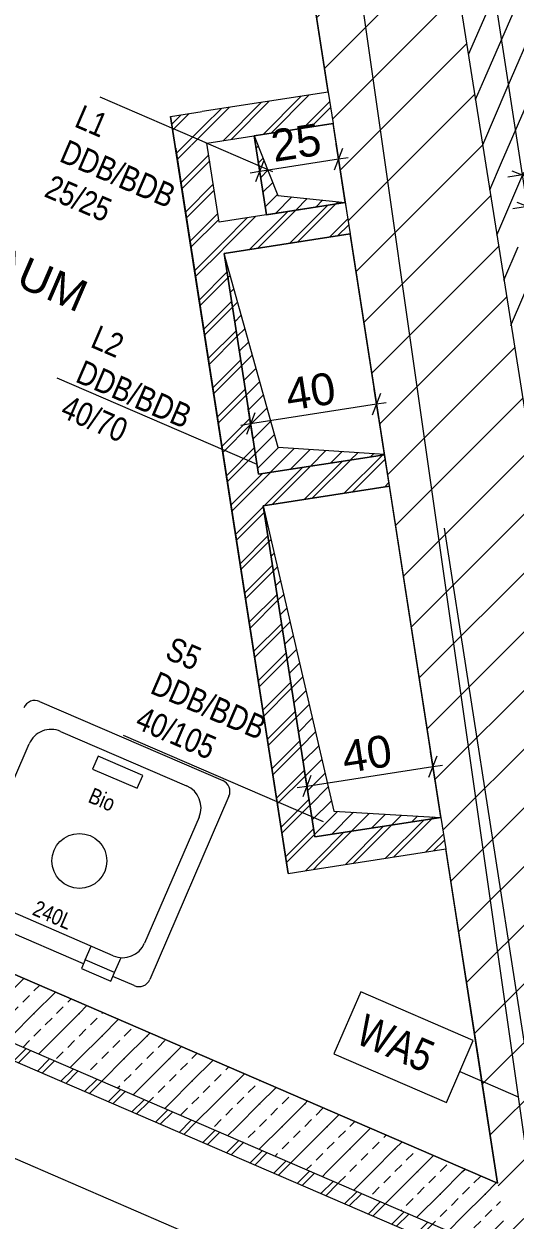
# Model space of a CAD drawing. Header units: millimetres. Extents: x 11801750 to 12566104, y 354831409 to 356234587.
# Drawn here: x 12554540 to 12556079, y 356214486 to 356218234 of the extents above; entities that cross this region are included whole.
import ezdxf
from ezdxf.enums import TextEntityAlignment as Align

# ---------------------------------------------------------------- set-up
doc = ezdxf.new("R2010")
doc.units = ezdxf.units.MM
doc.header["$MEASUREMENT"] = 0
doc.set_wipeout_variables(frame=1)
doc.linetypes.add('Dot & Dashed', pattern=[6702.78, 3527.78, -1763.89, 0, -1411.11])
doc.linetypes.add('Wipeout_Contour', pattern=[1000, 0, -1000])
for name, color, linetype in [('New_010 Aussenwände', 7, 'Continuous'), ('New_015 Innenwände', 7, 'Continuous'), ('New_035 Decken', 7, 'Continuous'), ('New_080 Raumdefinitionen', 7, 'Continuous'), ('New_110 Bemassungen Ausführung', 7, 'Continuous'), ('New_290 Raster _ Achsen', 7, 'Continuous')]:
    doc.layers.add(name, color=color, linetype=linetype)
for name, color, linetype, lineweight in [('New_010 Aussenwände_Pen_No__1', 7, 'Continuous', 13), ('New_010 Aussenwände_Pen_No__96', 8, 'Continuous', 13), ('New_015 Innenwände_Pen_No__1', 7, 'Continuous', 13), ('New_035 Decken_Pen_No__18', 255, 'Continuous', 13), ('New_065 Möbel Einrichtung_Pen_No__1', 7, 'Continuous', 13), ('New_110 Bemassungen Ausführung_Pen_No__1', 7, 'Continuous', 13), ('New_160 Beschriftungen Ausführung_Pen_No__1', 7, 'Continuous', 13), ('New_255 Plangrafiken_Pen_No__1', 7, 'Continuous', 13), ('New_255 Plangrafiken_Pen_No__21', 1, 'Continuous', 13), ('New_255 Plangrafiken_Pen_No__39', 8, 'Continuous', 13), ('New_290 Raster _ Achsen_Pen_No__108', 7, 'Continuous', 13), ('New_Archicad Zone Stamps_Pen_No__1', 7, 'Continuous', 13), ('New_HKLS1_Pen_No__21', 1, 'Continuous', 13), ('New_HKLS1_Pen_No__39', 8, 'Continuous', 13)]:
    doc.layers.add(name, color=color, linetype=linetype, lineweight=lineweight)
doc.layers.add('New_HKLS1_Pen_No__65', color=20, linetype='Continuous', lineweight=13, true_color=0xfa2d16)
doc.styles.add('GENERATED_STYLE_1', font='arial.ttf')
doc.styles.add('GENERATED_STYLE_2', font='arial.ttf', dxfattribs={"width": 0.8})
doc.dimstyles.new('GENERATED_STYLE__1', dxfattribs={"dimtxt": 125, "dimasz": 47.5, "dimexe": 0.18, "dimexo": 2, "dimgap": 0, "dimtad": 1, "dimlfac": 0.001, "dimzin": 0, "dimdsep": 46, "dimtxsty": 'GENERATED_STYLE_1', "dimblk": 'ARROWHEAD_2', "dimblk1": 'ARROWHEAD_2', "dimblk2": 'ARROWHEAD_2', "dimcen": 0.09, "dimclrd": 7, "dimclre": 7, "dimclrt": 7, "dimadec": 0, "dimazin": 0, "dimtfac": 1, "dimtdec": 4, "dimtmove": 0, "dimatfit": 3, "dimfxl": 1, "dimtolj": 1, "dimtzin": 0, "dimarcsym": 0})
doc.dimstyles.new('GENERATED_STYLE__2', dxfattribs={"dimtxt": 100, "dimasz": 47.5, "dimexe": 0.18, "dimexo": 2, "dimgap": 0, "dimtad": 1, "dimlfac": 0.001, "dimzin": 0, "dimdsep": 46, "dimtxsty": 'GENERATED_STYLE_1', "dimblk": 'ARROWHEAD_2', "dimblk1": 'ARROWHEAD_2', "dimblk2": 'ARROWHEAD_2', "dimcen": 0.09, "dimclrd": 7, "dimclre": 7, "dimclrt": 7, "dimadec": 0, "dimazin": 0, "dimtfac": 1, "dimtdec": 4, "dimtmove": 0, "dimatfit": 3, "dimfxl": 1, "dimtolj": 1, "dimtzin": 0, "dimarcsym": 0})
pattern_1 = [(45, (12240439.157, 356160438.356), (-26.5165043, 26.5165043), [])]
pattern_2 = [(45, (12240439.16, 356160438.356), (-53.033009, 53.033009), []), (45, (12240428.55, 356160448.96), (-53.033009, 53.033009), [])]

# ---------------------------------------------------------------- blocks, each defined once
blk = doc.blocks.new('MÜLLRAUM__13', base_point=(12554085.3, 356217836.7))
at = {"layer": 'New_Archicad Zone Stamps_Pen_No__1', "color": 7, "lineweight": 13, "insert": (12553934.4, 356217515.8), "char_height": 100, "attachment_point": 1, "rotation": 336.6365, "style": 'GENERATED_STYLE_1'}
blk.add_mtext('\\A1;{\\pql;\\pt0,50;\\fArial|b0|i0|c0|p0;\\W1.000000;12,92\\fArial|b0|i0|c0|p0;\\W1.000000;\\A1{\\H.66x;\\S^  ;}\\fArial|b0|i0|c0|p0;\\W1.000000; m\\fArial|b0|i0|c0|p0;\\W1.000000;\\A1{\\H.66x;\\S2^  ;}}', dxfattribs=at)
at = {"layer": 'New_Archicad Zone Stamps_Pen_No__1', "color": 7, "lineweight": 13, "style": 'GENERATED_STYLE_1'}
for tag, p in [('ROOM_NAME', (12554029.7, 356217731.5)), ('DUMMY_558', (12553944, 356217538.1)), ('DUMMY_559', (12553866.1, 356217357.8)), ('floor_f', (12553866.1, 356217334.9))]:
    blk.add_attdef(tag, text='', height=100, rotation=336.6365, dxfattribs=at).set_placement(p, align=Align.TOP_LEFT)
blk = doc.blocks.new('*X19', base_point=(12240439.2, 356160438.4))
at = {"layer": 'New_255 Plangrafiken_Pen_No__39', "color": 8, "linetype": 'Continuous', "lineweight": 13}
for p, q in [((12556001.9, 356218297.4), (12555932.7, 356218137.3)), ((12556001.9, 356218297.4), (12555932.7, 356218137.3)), ((12556071.9, 356218267.1), (12555983.9, 356218063.2)), ((12556071.9, 356218267.1), (12555983.9, 356218063.2)), ((12556142, 356218236.9), (12556053.9, 356218032.9)), ((12556142, 356218236.9), (12556053.9, 356218032.9)), ((12555983.9, 356218063.2), (12555954.7, 356217995.8)), ((12555983.9, 356218063.2), (12555954.7, 356217995.8)), ((12556053.9, 356218032.9), (12555976.7, 356217854.2)), ((12556053.9, 356218032.9), (12555976.7, 356217854.2)), ((12556124, 356218002.7), (12556035.9, 356217798.8)), ((12556124, 356218002.7), (12556035.9, 356217798.8)), ((12556035.9, 356217798.8), (12555998.7, 356217712.6)), ((12556035.9, 356217798.8), (12555998.7, 356217712.6)), ((12556105.9, 356217768.5), (12556020.6, 356217571.1)), ((12556105.9, 356217768.5), (12556020.6, 356217571.1)), ((12556087.9, 356217534.3), (12556042.6, 356217429.5)), ((12556087.9, 356217534.3), (12556042.6, 356217429.5)), ((12556158, 356217504.1), (12556069.9, 356217300.2)), ((12556158, 356217504.1), (12556069.9, 356217300.2)), ((12556069.9, 356217300.2), (12556064.6, 356217287.9)), ((12556069.9, 356217300.2), (12556064.6, 356217287.9))]:
    blk.add_line(p, q, dxfattribs=at)
blk = doc.blocks.new('Fill_1', base_point=(12240439.2, 356160438.4))
at = {"layer": 'New_255 Plangrafiken_Pen_No__39', "color": 8, "linetype": 'Continuous', "lineweight": 13}
blk.add_blockref('*X19', (12240439.2, 356160438.4), dxfattribs=at)
blk = doc.blocks.new('Slab_3', base_point=(12549420.3, 356209846))
at = {"layer": 'New_035 Decken_Pen_No__18', "color": 255, "linetype": 'Continuous', "lineweight": 13, "flags": 128}
blk.add_lwpolyline([(12549420.3, 356209846), (12551782.9, 356215363.3), (12551599.3, 356215442.6), (12553562.3, 356219986.7), (12551404.9, 356220918.5), (12552815.5, 356224184), (12554887.5, 356223288.9), (12557290.8, 356206455.6)], close=True, dxfattribs=at)
blk = doc.blocks.new('Wall_23', base_point=(12552172.9, 356216265.7))
at = {"layer": 'New_015 Innenwände', "linetype": 'Continuous', "lineweight": 0, "true_color": 0x000000}
h = blk.add_hatch(dxfattribs=at)
h.set_pattern_fill('BETON_BEWEHRT_SN46', color=18, style=0, pattern_type=2)
h.set_pattern_definition([(45, (12240439.16, 356160438.36), (-70.710678, 70.710678), [30, -20]), (45, (12240403.8, 356160473.71), (-70.710678, 70.710678), [100, 0])])
h.paths.add_polyline_path([(12552093.6, 356216082.1), (12556060.9, 356214368.2), (12556024.6, 356214601.8), (12552172.9, 356216265.7)])
at = {"layer": 'New_015 Innenwände_Pen_No__1', "color": 7, "linetype": 'Continuous', "lineweight": 13, "flags": 128}
for points in [[(12556024.6, 356214601.8), (12552172.9, 356216265.7)], [(12552093.6, 356216082.1), (12556060.9, 356214368.2)]]:
    blk.add_lwpolyline(points, dxfattribs=at)
blk = doc.blocks.new('Wall_32', base_point=(12552093.4, 356216082.1))
at = {"color": 254, "linetype": 'Wipeout_Contour', "lineweight": 0, "ltscale": 1425745407.122236}
blk.add_wipeout([(12552073.6, 356216036.2), (12556070, 356214309.9), (12556060.9, 356214368.2), (12552093.4, 356216082.1)], dxfattribs=at).dxf.layer = 'New_015 Innenwände'
at = {"layer": 'New_015 Innenwände', "linetype": 'Continuous', "lineweight": 0, "true_color": 0x000000}
h = blk.add_hatch(dxfattribs=at)
h.set_pattern_fill('INSULATION', color=18, style=0, pattern_type=2)
h.set_pattern_definition(pattern_2)
h.paths.add_polyline_path([(12552073.6, 356216036.2), (12556070, 356214309.9), (12556060.9, 356214368.2), (12552093.4, 356216082.1)])
at = {"layer": 'New_015 Innenwände_Pen_No__1', "color": 7, "linetype": 'Continuous', "lineweight": 13, "flags": 128}
for points in [[(12556060.9, 356214368.2), (12552093.4, 356216082.1)], [(12552073.6, 356216036.2), (12556070, 356214309.9)]]:
    blk.add_lwpolyline(points, dxfattribs=at)
blk = doc.blocks.new('Wall_35', base_point=(12557236, 356206806.1))
at = {"layer": 'New_010 Aussenwände_Pen_No__96', "linetype": 'Continuous', "lineweight": 13}
h = blk.add_hatch(dxfattribs=at)
h.set_pattern_fill('COMMON_BRICK', color=8, style=0, pattern_type=2)
h.set_pattern_definition([(45, (12240439.16, 356160438.36), (-91.92388, 91.92388), [])])
h.paths.add_polyline_path([(12555760.4, 356219233), (12555315.7, 356219163.9), (12555585.6, 356217427), (12555787.2, 356216129.8), (12555893.8, 356215443.6), (12555960.3, 356215015.8), (12556070, 356214309.9), (12556258.7, 356213095.6), (12556404.2, 356212121.8), (12556633.5, 356210656.6), (12556847.5, 356209288.7), (12556902.4, 356208938.2), (12557236, 356206806.1), (12557345.7, 356206105.1), (12557732.7, 356205938), (12557801.6, 356206097.5), (12556870.8, 356212290.3), (12556543.8, 356214389.8), (12556381.6, 356215380), (12556288.1, 356215946.2), (12556216.2, 356216381.2), (12556127, 356216921.3), (12555894.2, 356218385.7)])
at = {"layer": 'New_010 Aussenwände_Pen_No__1', "color": 7, "linetype": 'Continuous', "lineweight": 13, "flags": 128}
for points in [[(12555315.7, 356219163.9), (12555585.6, 356217427)], [(12556127, 356216921.3), (12555894.2, 356218385.7)], [(12555585.6, 356217427), (12555787.2, 356216129.8)], [(12555787.2, 356216129.8), (12555893.8, 356215443.6)], [(12555893.8, 356215443.6), (12555960.3, 356215015.8)], [(12555960.3, 356215015.8), (12556024.6, 356214601.8)]]:
    blk.add_lwpolyline(points, dxfattribs=at)
blk = doc.blocks.new('Wall_88', base_point=(12555113.5, 356217860.2))
at = {"color": 254, "linetype": 'Wipeout_Contour', "lineweight": 0, "ltscale": 1069317321.358687}
blk.add_wipeout([(12555098.1, 356217959), (12554999.3, 356217943.7), (12555113.5, 356217860.2)], dxfattribs=at).dxf.layer = 'New_010 Aussenwände'
at = {"layer": 'New_010 Aussenwände', "linetype": 'Continuous', "lineweight": 0, "true_color": 0x000000}
h = blk.add_hatch(dxfattribs=at)
h.set_pattern_fill('INSULATION', color=18, style=0, pattern_type=2)
h.set_pattern_definition(pattern_2)
h.paths.add_polyline_path([(12555098.1, 356217959), (12554999.3, 356217943.7), (12555113.5, 356217860.2)])
at = {"color": 254, "linetype": 'Wipeout_Contour', "lineweight": 0, "ltscale": 1069317203.657743}
blk.add_wipeout([(12555113.5, 356217860.2), (12554999.3, 356217943.7), (12555014.7, 356217844.8)], dxfattribs=at).dxf.layer = 'New_010 Aussenwände'
at = {"layer": 'New_010 Aussenwände', "linetype": 'Continuous', "lineweight": 0, "true_color": 0x000000}
h = blk.add_hatch(dxfattribs=at)
h.set_pattern_fill('INSULATION', color=18, style=0, pattern_type=2)
h.set_pattern_definition(pattern_2)
h.paths.add_polyline_path([(12555113.5, 356217860.2), (12554999.3, 356217943.7), (12555014.7, 356217844.8)])
at = {"layer": 'New_010 Aussenwände_Pen_No__1', "color": 7, "linetype": 'Continuous', "lineweight": 13, "flags": 128}
blk.add_lwpolyline([(12554999.3, 356217943.7), (12555098.1, 356217959)], dxfattribs=at)
at = {"color": 254, "linetype": 'Wipeout_Contour', "lineweight": 0, "ltscale": 1425751635.839013}
blk.add_wipeout([(12555014.7, 356217844.8), (12555367.9, 356215572.1), (12555466.7, 356215587.5), (12555113.5, 356217860.2)], dxfattribs=at).dxf.layer = 'New_010 Aussenwände'
at = {"layer": 'New_010 Aussenwände', "linetype": 'Continuous', "lineweight": 0, "true_color": 0x000000}
h = blk.add_hatch(dxfattribs=at)
h.set_pattern_fill('INSULATION', color=18, style=0, pattern_type=2)
h.set_pattern_definition(pattern_2)
h.paths.add_polyline_path([(12555014.7, 356217844.8), (12555367.9, 356215572.1), (12555466.7, 356215587.5), (12555113.5, 356217860.2)])
at = {"layer": 'New_010 Aussenwände_Pen_No__1', "color": 7, "linetype": 'Continuous', "lineweight": 13, "flags": 128}
for points in [[(12554999.3, 356217943.7), (12555367.9, 356215572.1)], [(12555151.9, 356217613.2), (12555113.5, 356217860.2)], [(12555274.7, 356216822.7), (12555167.2, 356217514.4)], [(12555451.3, 356215686.3), (12555290.1, 356216723.8)], [(12555367.9, 356215572.1), (12555466.7, 356215587.5)]]:
    blk.add_lwpolyline(points, dxfattribs=at)
blk = doc.blocks.new('Wall_89', base_point=(12555274.7, 356216822.7))
at = {"color": 254, "linetype": 'Wipeout_Contour', "lineweight": 0, "ltscale": 1425752020.517266}
blk.add_wipeout([(12555290.1, 356216723.8), (12555685.3, 356216785.3), (12555670, 356216884.1), (12555274.7, 356216822.7)], dxfattribs=at).dxf.layer = 'New_010 Aussenwände'
at = {"layer": 'New_010 Aussenwände', "linetype": 'Continuous', "lineweight": 0, "true_color": 0x000000}
h = blk.add_hatch(dxfattribs=at)
h.set_pattern_fill('INSULATION', color=18, style=0, pattern_type=2)
h.set_pattern_definition(pattern_2)
h.paths.add_polyline_path([(12555290.1, 356216723.8), (12555685.3, 356216785.3), (12555670, 356216884.1), (12555274.7, 356216822.7)])
at = {"layer": 'New_010 Aussenwände_Pen_No__1', "color": 7, "linetype": 'Continuous', "lineweight": 13, "flags": 128}
for points in [[(12555670, 356216884.1), (12555274.7, 356216822.7)], [(12555685.3, 356216785.3), (12555670, 356216884.1)], [(12555290.1, 356216723.8), (12555685.3, 356216785.3)]]:
    blk.add_lwpolyline(points, dxfattribs=at)
blk = doc.blocks.new('Wall_95', base_point=(12555846.6, 356215747.7))
at = {"color": 254, "linetype": 'Wipeout_Contour', "lineweight": 0, "ltscale": 1425747502.768999}
blk.add_wipeout([(12555846.6, 356215747.7), (12555451.3, 356215686.3), (12555466.7, 356215587.5), (12555861.9, 356215648.9)], dxfattribs=at).dxf.layer = 'New_010 Aussenwände'
at = {"layer": 'New_010 Aussenwände', "linetype": 'Continuous', "lineweight": 0, "true_color": 0x000000}
h = blk.add_hatch(dxfattribs=at)
h.set_pattern_fill('INSULATION', color=18, style=0, pattern_type=2)
h.set_pattern_definition(pattern_2)
h.paths.add_polyline_path([(12555846.6, 356215747.7), (12555451.3, 356215686.3), (12555466.7, 356215587.5), (12555861.9, 356215648.9)])
at = {"layer": 'New_010 Aussenwände_Pen_No__1', "color": 7, "linetype": 'Continuous', "lineweight": 13, "flags": 128}
for points in [[(12555846.6, 356215747.7), (12555451.3, 356215686.3)], [(12555846.6, 356215747.7), (12555861.9, 356215648.9)], [(12555466.7, 356215587.5), (12555861.9, 356215648.9)]]:
    blk.add_lwpolyline(points, dxfattribs=at)
blk = doc.blocks.new('Wall_96', base_point=(12555562.5, 356217575.8))
at = {"color": 254, "linetype": 'Wipeout_Contour', "lineweight": 0, "ltscale": 1425755163.298268}
blk.add_wipeout([(12555547.1, 356217674.6), (12555151.9, 356217613.2), (12555167.2, 356217514.4), (12555562.5, 356217575.8)], dxfattribs=at).dxf.layer = 'New_010 Aussenwände'
at = {"layer": 'New_010 Aussenwände', "linetype": 'Continuous', "lineweight": 0, "true_color": 0x000000}
h = blk.add_hatch(dxfattribs=at)
h.set_pattern_fill('INSULATION', color=18, style=0, pattern_type=2)
h.set_pattern_definition(pattern_2)
h.paths.add_polyline_path([(12555547.1, 356217674.6), (12555151.9, 356217613.2), (12555167.2, 356217514.4), (12555562.5, 356217575.8)])
at = {"layer": 'New_010 Aussenwände_Pen_No__1', "color": 7, "linetype": 'Continuous', "lineweight": 13, "flags": 128}
for points in [[(12555547.1, 356217674.6), (12555151.9, 356217613.2)], [(12555547.1, 356217674.6), (12555562.5, 356217575.8)], [(12555167.2, 356217514.4), (12555562.5, 356217575.8)]]:
    blk.add_lwpolyline(points, dxfattribs=at)
blk = doc.blocks.new('Wall_98', base_point=(12555508.8, 356217921.6))
at = {"color": 254, "linetype": 'Wipeout_Contour', "lineweight": 0, "ltscale": 1425756538.271444}
blk.add_wipeout([(12555113.5, 356217860.2), (12555508.8, 356217921.6), (12555493.4, 356218020.4), (12555098.1, 356217959)], dxfattribs=at).dxf.layer = 'New_010 Aussenwände'
at = {"layer": 'New_010 Aussenwände', "linetype": 'Continuous', "lineweight": 0, "true_color": 0x000000}
h = blk.add_hatch(dxfattribs=at)
h.set_pattern_fill('INSULATION', color=18, style=0, pattern_type=2)
h.set_pattern_definition(pattern_2)
h.paths.add_polyline_path([(12555113.5, 356217860.2), (12555508.8, 356217921.6), (12555493.4, 356218020.4), (12555098.1, 356217959)])
at = {"layer": 'New_010 Aussenwände_Pen_No__1', "color": 7, "linetype": 'Continuous', "lineweight": 13, "flags": 128}
for points in [[(12555493.4, 356218020.4), (12555098.1, 356217959)], [(12555493.4, 356218020.4), (12555508.8, 356217921.6)], [(12555113.5, 356217860.2), (12555508.8, 356217921.6)]]:
    blk.add_lwpolyline(points, dxfattribs=at)
blk = doc.blocks.new('Standard grid marker[51]', base_point=(12557581.8, 356205556.1))
at = {"layer": 'New_290 Raster _ Achsen_Pen_No__108', "color": 7, "linetype": 'Dot & Dashed', "lineweight": 13}
blk.add_line((12557428.3, 356206544.2), (12554130.1, 356227771.8), dxfattribs=at)
at = {"layer": 'New_290 Raster _ Achsen_Pen_No__108', "color": 7, "lineweight": 13, "style": 'GENERATED_STYLE_1'}
for tag, p in [('AC_MarkerText_1_1', (12553993, 356228998.9)), ('AC_MarkerText_1_0', (12557652, 356205449.2))]:
    blk.add_attdef(tag, text='', height=150, rotation=336.6365, dxfattribs=at).set_placement(p, align=Align.TOP_CENTER)
blk = doc.blocks.new('*D315', base_point=(12240439.2, 356160438.4))
at = {"layer": 'New_110 Bemassungen Ausführung_Pen_No__1', "color": 7, "linetype": 'Continuous', "lineweight": 13, "transparency": 16777216}
for p, q in [((12557524.1, 356223781.7), (12558177.8, 356219612)), ((12558131.5, 356219604.7), (12558224.1, 356219619.3)), ((12558211.5, 356219599), (12558144.1, 356219625)), ((12558177.8, 356219612), (12560236.6, 356206479.2)), ((12560190.3, 356206472), (12560282.9, 356206486.5)), ((12560202.9, 356206492.2), (12560270.2, 356206466.2)), ((12560236.6, 356206479.2), (12560241.3, 356206449))]:
    blk.add_line(p, q, dxfattribs=at)
at = {"layer": 'New_110 Bemassungen Ausführung_Pen_No__1', "color": 7, "lineweight": 13, "transparency": 16777216, "insert": (12559164.2, 356213287.8), "char_height": 125, "attachment_point": 7, "rotation": 278.9095, "style": 'GENERATED_STYLE_1'}
blk.add_mtext('\\A1;{\\pql;\\fArial|b0|i0|c0|p0;\\W1.000000;13,29\\fArial|b0|i0|c0|p0;\\W1.000000;\\A1{\\H.66x;\\S5^  ;}}', dxfattribs=at)
blk = doc.blocks.new('ARROWHEAD_2')
at = {"color": 0, "linetype": 'Continuous', "lineweight": 0}
for p, q in [((0, 0), (-1, 0)), ((-0.378, -0.655), (0.378, 0.655))]:
    blk.add_line(p, q, dxfattribs=at)
blk = doc.blocks.new('*D328', base_point=(12240439.2, 356160438.4))
at = {"layer": 'New_110 Bemassungen Ausführung_Pen_No__1', "color": 7, "linetype": 'Continuous', "lineweight": 13, "transparency": 16777216}
for p, q in [((12555100.9, 356221323.1), (12555187, 356221285.9)), ((12555165.5, 356221275.5), (12555122.4, 356221333.5)), ((12555156.1, 356221332.6), (12555144, 356221304.5)), ((12555144, 356221304.5), (12555084.5, 356221166.8)), ((12555084.5, 356221166.8), (12552842.3, 356215976.5)), ((12555041.4, 356221185.4), (12555127.5, 356221148.2)), ((12555106, 356221137.8), (12555062.9, 356221195.8))]:
    blk.add_line(p, q, dxfattribs=at)
at = {"layer": 'New_110 Bemassungen Ausführung_Pen_No__1', "color": 7, "lineweight": 13, "transparency": 16777216, "insert": (12555128.2, 356221331), "char_height": 125, "attachment_point": 7, "rotation": 66.6365, "style": 'GENERATED_STYLE_1'}
blk.add_mtext('\\A1;{\\pql;\\fArial|b0|i0|c0|p0;\\W1.000000;15}', dxfattribs=at)
blk = doc.blocks.new('*D329', base_point=(12240439.2, 356160438.4))
at = {"layer": 'New_110 Bemassungen Ausführung_Pen_No__1', "color": 7, "linetype": 'Continuous', "lineweight": 13, "transparency": 16777216}
for p, q in [((12555144, 356221304.5), (12555084.5, 356221166.8)), ((12555084.5, 356221166.8), (12552842.3, 356215976.5)), ((12555041.4, 356221185.4), (12555127.5, 356221148.2)), ((12555106, 356221137.8), (12555062.9, 356221195.8)), ((12552799.3, 356215995.1), (12552885.4, 356215957.9)), ((12552863.9, 356215947.5), (12552820.8, 356216005.4)), ((12552842.3, 356215976.5), (12552763, 356215792.9))]:
    blk.add_line(p, q, dxfattribs=at)
at = {"layer": 'New_110 Bemassungen Ausführung_Pen_No__1', "color": 7, "lineweight": 13, "transparency": 16777216, "char_height": 125, "attachment_point": 7, "rotation": 66.6365, "style": 'GENERATED_STYLE_1'}
for s, insert in [('\\A1;{\\pql;\\fArial|b0|i0|c0|p0;\\W1.000000;5,65\\fArial|b0|i0|c0|p0;\\W1.000000;\\A1{\\H.66x;\\S5^  ;}}', (12553889.3, 356218387.6)), ('\\A1;{\\pql;\\fArial|b0|i0|c0|p0;\\W1.000000;20}', (12552826.5, 356216003))]:
    blk.add_mtext(s, dxfattribs=dict(at, insert=insert))
blk = doc.blocks.new('*D348', base_point=(12240439.2, 356160438.4))
at = {"layer": 'New_110 Bemassungen Ausführung_Pen_No__1', "color": 7, "linetype": 'Continuous', "lineweight": 13, "transparency": 16777216}
for p, q in [((12551808.1, 356215880.5), (12551750.2, 356215837.4)), ((12551779.1, 356215859), (12551962.7, 356215779.6)), ((12551944.1, 356215736.6), (12551981.3, 356215822.7)), ((12551991.7, 356215801.2), (12551933.8, 356215758.1)), ((12551962.7, 356215779.6), (12555959.1, 356214053.3))]:
    blk.add_line(p, q, dxfattribs=at)
blk = doc.blocks.new('*D349', base_point=(12240439.2, 356160438.4))
at = {"layer": 'New_110 Bemassungen Ausführung_Pen_No__1', "color": 7, "linetype": 'Continuous', "lineweight": 13, "transparency": 16777216}
for p, q in [((12551991.7, 356215801.2), (12551933.8, 356215758.1)), ((12551962.7, 356215779.6), (12555959.1, 356214053.3)), ((12555940.6, 356214010.2), (12555977.7, 356214096.3)), ((12555930.2, 356214031.7), (12555988.1, 356214074.8)), ((12555959.1, 356214053.3), (12555987.2, 356214041.1))]:
    blk.add_line(p, q, dxfattribs=at)
at = {"layer": 'New_110 Bemassungen Ausführung_Pen_No__1', "color": 7, "lineweight": 13, "transparency": 16777216, "char_height": 125, "attachment_point": 7, "rotation": 336.6365, "style": 'GENERATED_STYLE_1'}
for s, insert in [('\\A1;{\\pql;\\fArial|b0|i0|c0|p0;\\W1.000000;20}', (12551989.2, 356215795.4)), ('\\A1;{\\pql;\\fArial|b0|i0|c0|p0;\\W1.000000;4,35\\fArial|b0|i0|c0|p0;\\W1.000000;\\A1{\\H.66x;\\S5^  ;}}', (12553776.9, 356214990.5))]:
    blk.add_mtext(s, dxfattribs=dict(at, insert=insert))
blk = doc.blocks.new('*D445', base_point=(12240439.2, 356160438.4))
at = {"layer": 'New_110 Bemassungen Ausführung_Pen_No__1', "color": 7, "linetype": 'Continuous', "lineweight": 13, "transparency": 16777216}
for p, q in [((12556368.5, 356215847.1), (12556435.8, 356215821)), ((12556448.5, 356215841.2), (12556355.9, 356215826.9)), ((12556580.3, 356214688.1), (12556402.2, 356215834.1)), ((12556626.6, 356214695.3), (12556533.9, 356214680.9)), ((12556546.6, 356214701.1), (12556613.9, 356214675.1)), ((12556585, 356214657.9), (12556580.3, 356214688.1))]:
    blk.add_line(p, q, dxfattribs=at)
at = {"layer": 'New_110 Bemassungen Ausführung_Pen_No__1', "color": 7, "lineweight": 13, "transparency": 16777216, "insert": (12556490.5, 356215396), "char_height": 100, "attachment_point": 7, "rotation": 278.8326, "style": 'GENERATED_STYLE_1'}
blk.add_mtext('\\A1;{\\pql;\\fArial|b0|i0|c0|p0;\\W1.000000;1,16}', dxfattribs=at)
blk = doc.blocks.new('*D446', base_point=(12240439.2, 356160438.4))
at = {"layer": 'New_110 Bemassungen Ausführung_Pen_No__1', "color": 7, "linetype": 'Continuous', "lineweight": 13, "transparency": 16777216}
for p, q in [((12556241, 356216871.6), (12556225.6, 356216970.4)), ((12556287.3, 356216878.8), (12556194.6, 356216864.4)), ((12556207.3, 356216884.6), (12556274.6, 356216858.6)), ((12556402.2, 356215834.1), (12556241, 356216871.6)), ((12556368.5, 356215847.1), (12556435.8, 356215821)), ((12556448.5, 356215841.2), (12556355.9, 356215826.9)), ((12556580.3, 356214688.1), (12556402.2, 356215834.1))]:
    blk.add_line(p, q, dxfattribs=at)
at = {"layer": 'New_110 Bemassungen Ausführung_Pen_No__1', "color": 7, "lineweight": 13, "transparency": 16777216, "char_height": 100, "attachment_point": 7, "rotation": 278.8326, "style": 'GENERATED_STYLE_1'}
for s, insert in [('\\A1;{\\pql;\\fArial|b0|i0|c0|p0;\\W1.000000;10}', (12556263.5, 356216856.8)), ('\\A1;{\\pql;\\fArial|b0|i0|c0|p0;\\W1.000000;1,05}', (12556320.8, 356216487.8))]:
    blk.add_mtext(s, dxfattribs=dict(at, insert=insert))
blk = doc.blocks.new('*D447', base_point=(12240439.2, 356160438.4))
at = {"layer": 'New_110 Bemassungen Ausführung_Pen_No__1', "color": 7, "linetype": 'Continuous', "lineweight": 13, "transparency": 16777216}
for p, q in [((12556192, 356216983.4), (12556259.3, 356216957.4)), ((12556241, 356216871.6), (12556225.6, 356216970.4)), ((12556287.3, 356216878.8), (12556194.6, 356216864.4)), ((12556207.3, 356216884.6), (12556274.6, 356216858.6))]:
    blk.add_line(p, q, dxfattribs=at)
blk = doc.blocks.new('*D448', base_point=(12240439.2, 356160438.4))
at = {"layer": 'New_110 Bemassungen Ausführung_Pen_No__1', "color": 7, "linetype": 'Continuous', "lineweight": 13, "transparency": 16777216}
for p, q in [((12556118.1, 356217662.1), (12556102.8, 356217760.9)), ((12556164.4, 356217669.3), (12556071.8, 356217654.9)), ((12556084.5, 356217675.1), (12556151.8, 356217649.1)), ((12556225.6, 356216970.4), (12556118.1, 356217662.1)), ((12556271.9, 356216977.6), (12556179.3, 356216963.2)), ((12556192, 356216983.4), (12556259.3, 356216957.4)), ((12556241, 356216871.6), (12556225.6, 356216970.4))]:
    blk.add_line(p, q, dxfattribs=at)
at = {"layer": 'New_110 Bemassungen Ausführung_Pen_No__1', "color": 7, "lineweight": 13, "transparency": 16777216, "char_height": 100, "attachment_point": 7, "rotation": 278.8326, "style": 'GENERATED_STYLE_1'}
for s, insert in [('\\A1;{\\pql;\\fArial|b0|i0|c0|p0;\\W1.000000;10}', (12556140.7, 356217647.3)), ('\\A1;{\\pql;\\fArial|b0|i0|c0|p0;\\W1.000000;70}', (12556179.9, 356217394.7))]:
    blk.add_mtext(s, dxfattribs=dict(at, insert=insert))
blk = doc.blocks.new('*D449', base_point=(12240439.2, 356160438.4))
at = {"layer": 'New_110 Bemassungen Ausführung_Pen_No__1', "color": 7, "linetype": 'Continuous', "lineweight": 13, "transparency": 16777216}
for p, q in [((12556149.1, 356217768.1), (12556056.5, 356217753.7)), ((12556069.1, 356217774), (12556136.4, 356217747.9)), ((12556118.1, 356217662.1), (12556102.8, 356217760.9)), ((12556164.4, 356217669.3), (12556071.8, 356217654.9)), ((12556084.5, 356217675.1), (12556151.8, 356217649.1))]:
    blk.add_line(p, q, dxfattribs=at)
blk = doc.blocks.new('*D450', base_point=(12240439.2, 356160438.4))
at = {"layer": 'New_110 Bemassungen Ausführung_Pen_No__1', "color": 7, "linetype": 'Continuous', "lineweight": 13, "transparency": 16777216}
for p, q in [((12555317.9, 356223117), (12555225.3, 356223102.6)), ((12555305.3, 356223096.8), (12555238, 356223122.8)), ((12555271.6, 356223109.8), (12555266.9, 356223140)), ((12556102.8, 356217760.9), (12555271.6, 356223109.8)), ((12556149.1, 356217768.1), (12556056.5, 356217753.7)), ((12556069.1, 356217774), (12556136.4, 356217747.9)), ((12556118.1, 356217662.1), (12556102.8, 356217760.9))]:
    blk.add_line(p, q, dxfattribs=at)
at = {"layer": 'New_110 Bemassungen Ausführung_Pen_No__1', "color": 7, "lineweight": 13, "transparency": 16777216, "insert": (12555658.9, 356220591.5), "char_height": 100, "attachment_point": 7, "rotation": 278.8326, "style": 'GENERATED_STYLE_1'}
blk.add_mtext('\\A1;{\\pql;\\fArial|b0|i0|c0|p0;\\W1.000000;5,41\\fArial|b0|i0|c0|p0;\\W1.000000;\\A1{\\H.66x;\\S5^  ;}}', dxfattribs=at)
blk = doc.blocks.new('*D453', base_point=(12240439.2, 356160438.4))
at = {"layer": 'New_110 Bemassungen Ausführung_Pen_No__1', "color": 7, "linetype": 'Continuous', "lineweight": 13, "transparency": 16777216}
for p, q in [((12555808.8, 356215873.5), (12555834.8, 356215940.8)), ((12555829, 356215860.8), (12555814.6, 356215953.4)), ((12555433.7, 356215799.4), (12555419.3, 356215892)), ((12555426.5, 356215845.7), (12555821.8, 356215907.1)), ((12555821.8, 356215907.1), (12555852, 356215911.8)), ((12555396.3, 356215841), (12555426.5, 356215845.7)), ((12555439.6, 356215879.4), (12555413.5, 356215812.1))]:
    blk.add_line(p, q, dxfattribs=at)
at = {"layer": 'New_110 Bemassungen Ausführung_Pen_No__1', "color": 7, "lineweight": 13, "transparency": 16777216, "insert": (12555545.7, 356215884.5), "char_height": 100, "attachment_point": 7, "rotation": 8.8326, "style": 'GENERATED_STYLE_1'}
blk.add_mtext('\\A1;{\\pql;\\fArial|b0|i0|c0|p0;\\W1.000000;40}', dxfattribs=at)
blk = doc.blocks.new('*D454', base_point=(12240439.2, 356160438.4))
at = {"layer": 'New_110 Bemassungen Ausführung_Pen_No__1', "color": 7, "linetype": 'Continuous', "lineweight": 13, "transparency": 16777216}
for p, q in [((12555652.5, 356216996.7), (12555638.1, 356217089.3)), ((12555632.2, 356217009.3), (12555658.3, 356217076.6)), ((12555645.3, 356217043), (12555675.5, 356217047.7)), ((12555263.1, 356217015.2), (12555237, 356216947.9)), ((12555257.2, 356216935.2), (12555242.8, 356217027.9)), ((12555250, 356216981.6), (12555645.3, 356217043)), ((12555219.8, 356216976.9), (12555250, 356216981.6))]:
    blk.add_line(p, q, dxfattribs=at)
at = {"layer": 'New_110 Bemassungen Ausführung_Pen_No__1', "color": 7, "lineweight": 13, "transparency": 16777216, "insert": (12555369.2, 356217020.3), "char_height": 100, "attachment_point": 7, "rotation": 8.8327, "style": 'GENERATED_STYLE_1'}
blk.add_mtext('\\A1;{\\pql;\\fArial|b0|i0|c0|p0;\\W1.000000;40}', dxfattribs=at)
blk = doc.blocks.new('*D455', base_point=(12240439.2, 356160438.4))
at = {"layer": 'New_110 Bemassungen Ausführung_Pen_No__1', "color": 7, "linetype": 'Continuous', "lineweight": 13, "transparency": 16777216}
for p, q in [((12555512.9, 356217777.2), (12555539, 356217844.5)), ((12555533.2, 356217764.5), (12555518.8, 356217857.2)), ((12555292, 356217806.1), (12555265.9, 356217738.8)), ((12555286.1, 356217726.1), (12555271.7, 356217818.8)), ((12555278.9, 356217772.5), (12555526, 356217810.8)), ((12555526, 356217810.8), (12555556.2, 356217815.5)), ((12555248.7, 356217767.8), (12555278.9, 356217772.5))]:
    blk.add_line(p, q, dxfattribs=at)
at = {"layer": 'New_110 Bemassungen Ausführung_Pen_No__1', "color": 7, "lineweight": 13, "transparency": 16777216, "insert": (12555324, 356217799.7), "char_height": 100, "attachment_point": 7, "rotation": 8.8327, "style": 'GENERATED_STYLE_1'}
blk.add_mtext('\\A1;{\\pql;\\fArial|b0|i0|c0|p0;\\W1.000000;25}', dxfattribs=at)

msp = doc.modelspace()

# ---------------------------------------------------------------- hatches: boundary and pattern name
at = {"layer": 'New_255 Plangrafiken_Pen_No__39', "linetype": 'Continuous', "lineweight": 13}
h = msp.add_hatch(dxfattribs=at)
h.set_pattern_fill('FEUERFESTER_STEIN', color=8, style=0, pattern_type=2)
h.set_pattern_definition(pattern_1)
h.paths.add_polyline_path([(12555290.084, 356216723.842), (12555511.021, 356215767.269), (12555846.553, 356215747.711), (12555451.268, 356215686.287)])
at = {"layer": 'New_HKLS1_Pen_No__39', "linetype": 'Continuous', "lineweight": 13}
h = msp.add_hatch(dxfattribs=at)
h.set_pattern_fill('FEUERFESTER_STEIN', color=8, style=0, pattern_type=2)
h.set_pattern_definition(pattern_1)
h.paths.add_polyline_path([(12555261.725, 356217883.237), (12555335.89, 356217696.263), (12555547.147, 356217674.589), (12555300.112, 356217636.201)])
h = msp.add_hatch(dxfattribs=at)
h.set_pattern_fill('FEUERFESTER_STEIN', color=8, style=0, pattern_type=2)
h.set_pattern_definition(pattern_1)
h.paths.add_polyline_path([(12555669.909, 356216884.569), (12555336.893, 356216906.852), (12555167.322, 356217513.864), (12555274.807, 356216822.163)])

# ---------------------------------------------------------------- linework, layer by layer
at = {"layer": 'New_065 Möbel Einrichtung_Pen_No__1', "color": 7, "linetype": 'Continuous', "lineweight": 13}
for p, q in [((12554589.116, 356216110.966), (12555162.87, 356215863.114)), ((12554654.827, 356216017.221), (12555049.57, 356215846.698)), ((12554385.712, 356215583.369), (12554556.235, 356215978.112)), ((12555182.424, 356215813.817), (12554934.572, 356215240.063)), ((12555088.679, 356215748.105), (12554918.156, 356215353.362)), ((12554819.563, 356215314.254), (12554424.82, 356215484.777)), ((12554726.392, 356215289.143), (12554470.404, 356215399.726)), ((12554731.724, 356215301.486), (12554750.186, 356215344.224)), ((12554824.227, 356215261.526), (12554844.417, 356215308.264)), ((12554885.275, 356215220.509), (12554818.895, 356215249.184))]:
    msp.add_line(p, q, dxfattribs=at)
for points in [[(12554912.233, 356215878.763), (12554772.314, 356215939.205), (12554755.053, 356215899.248), (12554894.972, 356215838.805)], [(12554824.227, 356215261.526), (12554731.724, 356215301.486), (12554719.977, 356215274.292), (12554812.48, 356215234.332)]]:
    msp.add_lwpolyline(points, close=True, dxfattribs=at)
msp.add_circle((12554713.688, 356215611.321), 86.048, dxfattribs=at)
for centre, radius, start, end in [((12554574.244, 356216076.541), 37.5, 66.636458, 156.636458), ((12554625.085, 356215948.37), 75, 66.636458, 156.636458), ((12555019.828, 356215777.848), 75, 336.636458, 66.636458), ((12555147.999, 356215828.688), 37.5, 336.636458, 66.636458), ((12554849.306, 356215383.105), 75, 246.636458, 336.636458), ((12554900.146, 356215254.934), 37.5, 246.636458, 336.636458)]:
    msp.add_arc(centre, radius, start, end, dxfattribs=at)
at = {"layer": 'New_080 Raumdefinitionen', "color": 21, "linetype": 'Continuous', "lineweight": 0, "true_color": 0xffa8a8, "flags": 128}
for points in [[(12552172.901, 356216265.655), (12556024.621, 356214601.776), (12555861.906, 356215648.897), (12555367.852, 356215572.125), (12554999.334, 356217943.663), (12555493.405, 356218020.438), (12555315.697, 356219163.937), (12555339.491, 356219219.017), (12554829.117, 356219439.49), (12555306.847, 356220545.388), (12555220.862, 356221107.881), (12554139.448, 356221575.033), (12553470.467, 356220026.405), (12553745.869, 356219907.436)], [(12551328.754, 356214314.327), (12556404.215, 356212121.812), (12556069.983, 356214309.851), (12552073.574, 356216036.234)]]:
    msp.add_lwpolyline(points, close=True, dxfattribs=at)
at = {"layer": 'New_255 Plangrafiken_Pen_No__21', "color": 1, "linetype": 'Continuous', "lineweight": 13, "flags": 128}
msp.add_lwpolyline([(12555290.084, 356216723.842), (12555511.021, 356215767.269), (12555846.553, 356215747.711), (12555451.268, 356215686.287)], close=True, dxfattribs=at)
at = {"layer": 'New_HKLS1_Pen_No__21', "color": 1, "linetype": 'Continuous', "lineweight": 13, "flags": 128}
for points in [[(12555261.725, 356217883.237), (12555335.89, 356217696.263), (12555547.147, 356217674.589), (12555300.112, 356217636.201)], [(12555669.909, 356216884.569), (12555336.893, 356216906.852), (12555167.322, 356217513.864), (12555274.807, 356216822.163)]]:
    msp.add_lwpolyline(points, close=True, dxfattribs=at)

# ---------------------------------------------------------------- block references
at = {"layer": 'New_015 Innenwände', "color": 7, "lineweight": 13}
msp.add_blockref('Wall_23', (12552172.901, 356216265.655), dxfattribs=at)
at = {"layer": 'New_035 Decken', "color": 255, "linetype": 'Continuous', "lineweight": 13}
msp.add_blockref('Slab_3', (12549420.298, 356209846), dxfattribs=at)
at = {"layer": 'New_080 Raumdefinitionen', "color": 7, "linetype": 'Continuous', "lineweight": 13}
msp.add_blockref('MÜLLRAUM__13', (12554085.259, 356217836.685), dxfattribs=at).add_auto_attribs({'ROOM_NAME': 'MÜLLRAUM', 'floor_f': 'Fliesen'})
at = {"layer": 'New_255 Plangrafiken_Pen_No__39', "color": 8, "linetype": 'Continuous', "lineweight": 13}
msp.add_blockref('Fill_1', (12240439.157, 356160438.356), dxfattribs=at)

# ---------------------------------------------------------------- next in the draw order: block references
at = {"layer": 'New_015 Innenwände', "color": 7, "lineweight": 13}
msp.add_blockref('Wall_32', (12552093.402, 356216082.134), dxfattribs=at)

# ---------------------------------------------------------------- next in the draw order: linework, layer by layer
at = {"layer": 'New_160 Beschriftungen Ausführung_Pen_No__1', "color": 7, "linetype": 'Continuous', "lineweight": 13}
msp.add_lwpolyline([(12555511.4, 356215006.572), (12555864.334, 356214854.11), (12555948.269, 356215048.412), (12555595.335, 356215200.873)], close=True, dxfattribs=at)
msp.add_lwpolyline([(12555906.302, 356214951.261), (12556089.153, 356214872.272)], dxfattribs=at)

# ---------------------------------------------------------------- next in the draw order: block references
at = {"layer": 'New_010 Aussenwände', "color": 7, "lineweight": 13}
msp.add_blockref('Wall_35', (12557236.006, 356206806.104), dxfattribs=at)

# ---------------------------------------------------------------- next in the draw order: texts
at = {"layer": 'New_160 Beschriftungen Ausführung_Pen_No__1', "color": 7, "linetype": 'Continuous', "lineweight": 13, "attachment_point": 7, "rotation": 336.636458, "style": 'GENERATED_STYLE_2'}
for s, insert, char_height in [('\\A1;{\\pql;\\fArial|b0|i0|c0|p0;\\W0.800000;Bio}', (12554737.494, 356215796.132), 50), ('\\A1;{\\pql;\\fArial|b0|i0|c0|p0;\\W0.800000;240L}', (12554562.87, 356215443.094), 50), ('\\A1;{\\pql;\\fArial|b0|i0|c0|p0;\\W0.800000;WA\\fArial|b0|i0|c0|p0;\\W0.800000;5}', (12555573.279, 356215041.119), 100)]:
    msp.add_mtext(s, dxfattribs=dict(at, insert=insert, char_height=char_height))

# ---------------------------------------------------------------- next in the draw order: block references
at = {"layer": 'New_010 Aussenwände', "color": 7, "lineweight": 13}
msp.add_blockref('Wall_88', (12555113.503, 356217860.204), dxfattribs=at)

# ---------------------------------------------------------------- next in the draw order: block references
for name, p in [('Wall_98', (12555508.76, 356217921.624)), ('Wall_96', (12555562.485, 356217575.772)), ('Wall_89', (12555274.73, 356216822.656)), ('Wall_95', (12555846.553, 356215747.711))]:
    msp.add_blockref(name, p, dxfattribs=at)

# ---------------------------------------------------------------- next in the draw order: texts
at = {"layer": 'New_255 Plangrafiken_Pen_No__1', "color": 7, "linetype": 'Continuous', "lineweight": 13, "char_height": 75, "attachment_point": 7, "rotation": 336.636458, "style": 'GENERATED_STYLE_2'}
for s, insert, line_spacing_factor in [('\\A1;{\\pql;\\fArial|b0|i0|c0|p0;\\W0.800000;L\\fArial|b0|i0|c0|p0;\\W0.800000;1\\P\\pql;\\fArial|b0|i0|c0|p0;\\W0.800000;DDB/\\fArial|b0|i0|c0|p0;\\H1.029358x;\\W0.800000;BD\\fArial|b0|i0|c0|p0;\\H0.971479x;\\W0.800000;B \\P\\pql;\\fArial|b0|i0|c0|p0;\\W0.800000;25/25}', (12554599.36, 356217693.675), 0.939947), ('\\A1;{\\pql;\\fArial|b0|i0|c0|p0;\\W0.800000;L2\\P\\pql;\\fArial|b0|i0|c0|p0;\\W0.800000;DDB/\\fArial|b0|i0|c0|p0;\\H1.029358x;\\W0.800000;BD\\fArial|b0|i0|c0|p0;\\H0.971479x;\\W0.800000;B \\P\\pql;\\fArial|b0|i0|c0|p0;\\W0.800000;40/70}', (12554649.741, 356217003.038), 0.939947), ('\\A1;{\\pql;\\fArial|b0|i0|c0|p0;\\W0.800000;S5\\P\\pql;\\fArial|b0|i0|c0|p0;\\W0.800000;DDB/\\fArial|b0|i0|c0|p0;\\H1.029358x;\\W0.800000;BD\\fArial|b0|i0|c0|p0;\\H0.971479x;\\W0.800000;B \\P\\pql;\\fArial|b0|i0|c0|p0;\\W0.800000;40/105}', (12554883.965, 356216027.9), 0.936359)]:
    msp.add_mtext(s, dxfattribs=dict(at, insert=insert, line_spacing_factor=line_spacing_factor))

# ---------------------------------------------------------------- next in the draw order: linework, layer by layer
at = {"layer": 'New_255 Plangrafiken_Pen_No__21', "color": 1, "linetype": 'Continuous', "lineweight": 13}
for p, q in [((12554777.936, 356218005.389), (12555319.213, 356217771.567)), ((12554643.339, 356217125.436), (12555269.727, 356216854.846)), ((12554851.108, 356216005.092), (12555477.496, 356215734.503))]:
    msp.add_line(p, q, dxfattribs=at)
for points in [[(12555508.76, 356217921.624), (12555261.725, 356217883.237), (12555300.112, 356217636.201), (12555547.147, 356217674.589)], [(12555274.73, 356216822.656), (12555669.986, 356216884.076), (12555562.502, 356217575.775), (12555167.245, 356217514.355)]]:
    msp.add_lwpolyline(points, close=True, dxfattribs=at)
at = {"layer": 'New_HKLS1_Pen_No__21', "color": 1, "linetype": 'Continuous', "lineweight": 13}
msp.add_lwpolyline([(12555685.325, 356216785.259), (12555290.084, 356216723.842), (12555451.268, 356215686.287), (12555846.553, 356215747.711)], close=True, dxfattribs=at)
at = {"layer": 'New_HKLS1_Pen_No__65', "color": 20, "linetype": 'Continuous', "lineweight": 13, "true_color": 0xfa2d16}
msp.add_lwpolyline([(12555685.325, 356216785.259), (12555290.084, 356216723.842), (12555451.268, 356215686.287), (12555846.553, 356215747.711)], close=True, dxfattribs=at)

# ---------------------------------------------------------------- next in the draw order: block references
at = {"layer": 'New_290 Raster _ Achsen', "color": 7, "linetype": 'Continuous', "lineweight": 13}
msp.add_blockref('Standard grid marker[51]', (12557581.816, 356205556.091), dxfattribs=at)

# ---------------------------------------------------------------- next in the draw order: dimensions: what is measured, and where the dimension line sits
at = {"layer": 'New_110 Bemassungen Ausführung', "color": 7, "linetype": 'Continuous', "lineweight": 13}
for base, p1, p2, angle, dimstyle, picture, middle, turn in [((12560236.58, 356206479.22), (12555760.363, 356219233.035), (12557801.592, 356206097.496), 278.90955, 'GENERATED_STYLE__1', '*D315', (12559314.032, 356212929.041), 278.90955), ((12555271.603, 356223109.812), (12555547.13, 356217674.586), (12554923.115, 356223055.66), 98.832605, 'GENERATED_STYLE__2', '*D450', (12555772.549, 356220341.913), 278.832605), ((12555084.466, 356221166.801), (12554627.675, 356221527.525), (12554680.155, 356221341.457), 246.636458, 'GENERATED_STYLE__1', '*D328', (12555108.512, 356221443.112), 66.636458), ((12552842.33, 356215976.473), (12554680.155, 356221341.457), (12554098.761, 356215433.716), 246.636458, 'GENERATED_STYLE__1', '*D329', (12553935.347, 356218727.348), 66.636458), ((12555525.956, 356217810.848), (12555300.112, 356217636.201), (12555547.13, 356217674.586), 8.832665, 'GENERATED_STYLE__2', '*D455', (12555391.531, 356217860.799), 8.832665), ((12556102.771, 356217760.928), (12555562.485, 356217575.772), (12555547.13, 356217674.586), 98.832605, 'GENERATED_STYLE__2', '*D449', (12556201.755, 356217579.813), 278.832605), ((12556118.126, 356217662.114), (12555669.97, 356216884.073), (12555562.485, 356217575.772), 98.832605, 'GENERATED_STYLE__2', '*D448', (12556241.012, 356217327.18), 278.832605), ((12551962.731, 356215779.643), (12552519.288, 356217572.352), (12552752.476, 356217607.828), 336.636458, 'GENERATED_STYLE__1', '*D348', (12552101.341, 356215815.082), 336.636458), ((12555959.141, 356214053.261), (12552752.476, 356217607.828), (12556069.984, 356214309.851), 336.636458, 'GENERATED_STYLE__1', '*D349', (12554116.647, 356214944.503), 336.636458), ((12555645.277, 356217042.977), (12555274.73, 356216822.656), (12555669.97, 356216884.073), 8.832665, 'GENERATED_STYLE__2', '*D454', (12555436.741, 356217081.412), 8.832665), ((12556225.61, 356216970.415), (12555685.325, 356216785.259), (12555669.97, 356216884.073), 98.832605, 'GENERATED_STYLE__2', '*D447', (12556324.593, 356216789.3), 278.832605), ((12556240.964, 356216871.601), (12555846.553, 356215747.711), (12555685.325, 356216785.259), 98.832605, 'GENERATED_STYLE__2', '*D446', (12556390.133, 356216367.529), 278.832605), ((12555821.782, 356215907.121), (12555451.313, 356215686.294), (12555846.553, 356215747.711), 8.832588, 'GENERATED_STYLE__2', '*D453', (12555613.246, 356215945.557), 8.832588), ((12556402.19, 356215834.052), (12556024.621, 356214601.776), (12555846.553, 356215747.711), 98.832605, 'GENERATED_STYLE__2', '*D445', (12556559.779, 356215275.787), 278.832605)]:
    dim = msp.add_linear_dim(base=base, p1=p1, p2=p2, angle=angle, dimstyle=dimstyle, dxfattribs=at)
    dim.commit()
    dim.dimension.update_dxf_attribs({"geometry": picture, "text_midpoint": middle, "dimtype": 160, "text_rotation": turn})

doc.saveas('drawing.dxf')
